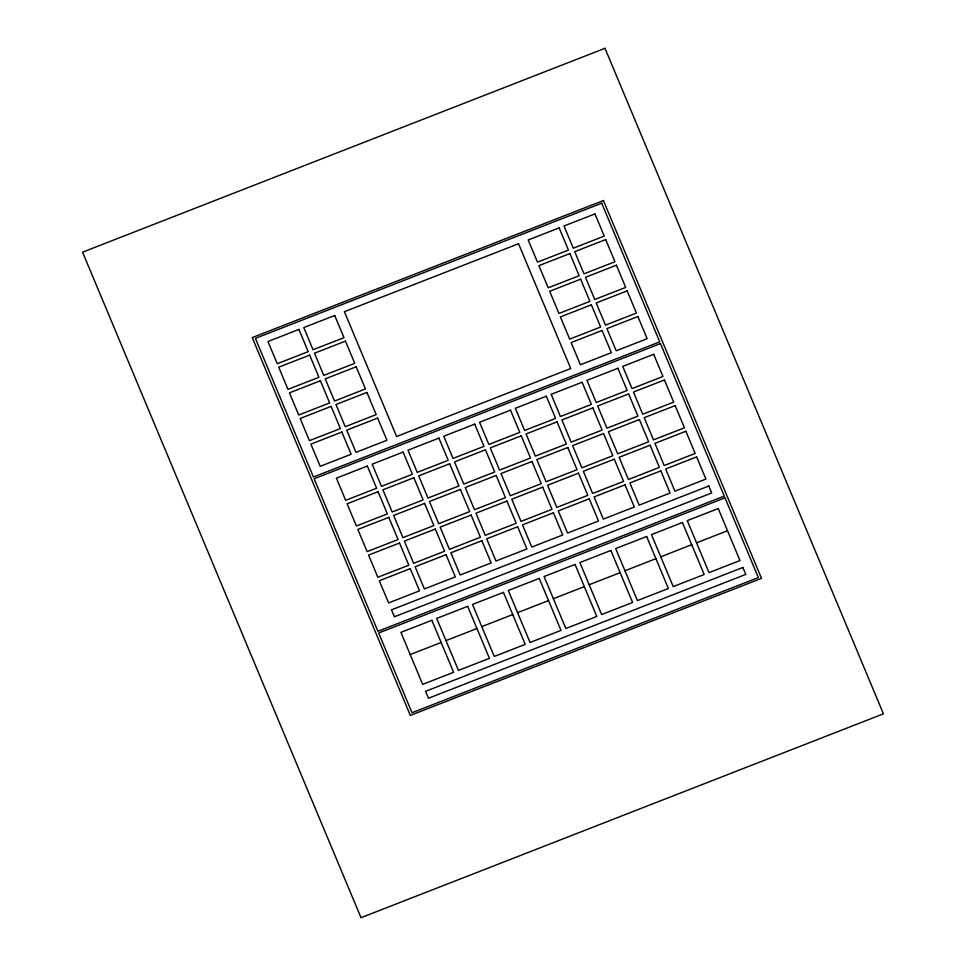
<?xml version="1.0" encoding="UTF-8"?>
<svg xmlns="http://www.w3.org/2000/svg" width="966" height="966" viewBox="0 0 966 966"><rect width="100%" height="100%" fill="white"/><g stroke="black" fill="none" stroke-linecap="round" stroke-linejoin="round"><path stroke-width="1.45" d="M410.2 654.574L441.148 642.487M445.99 640.603L476.95 628.528M481.78 626.632L512.741 614.557M517.583 612.661L548.531 600.586M553.373 598.691L584.333 586.616M589.163 584.732L620.124 572.645M624.966 570.761L655.926 558.674M660.756 556.79L691.716 544.703M696.546 542.82L727.507 530.745M604.982 48.3L82.569 252.174L361.018 917.7L883.431 713.826L604.982 48.3M603.424 200.53L252.247 337.581L410.333 715.408L761.498 578.356L603.424 200.53M601.733 203.21L255.398 338.378L313.407 477.023L659.742 341.867L601.733 203.21M298.929 329.442L267.968 341.529L277.254 363.711L308.214 351.636L298.929 329.442M334.719 315.484L303.771 327.559L313.044 349.74L344.005 337.665L334.719 315.484M518.537 243.746L344.391 311.704L396.603 436.487L570.737 368.529L518.537 243.746M559.169 227.891L528.209 239.966L537.482 262.16L568.443 250.073L559.169 227.891M594.959 213.921L563.999 225.996L573.285 248.19L604.245 236.102L594.959 213.921M309.663 355.102L278.703 367.177L287.989 389.358L318.937 377.283L309.663 355.102M345.454 341.131L314.493 353.206L323.779 375.4L354.739 363.313L345.454 341.131M569.892 253.539L538.943 265.626L548.217 287.808L579.177 275.721L569.892 253.539M605.694 239.568L574.734 251.655L584.019 273.837L614.968 261.75L605.694 239.568M320.386 380.749L289.438 392.836L298.711 415.018L329.672 402.931L320.386 380.749M356.188 366.778L325.228 378.865L334.514 401.047L365.462 388.96L356.188 366.778M580.626 279.186L549.666 291.273L558.952 313.455L589.912 301.38L580.626 279.186M616.417 265.215L585.468 277.302L594.742 299.484L625.702 287.409L616.417 265.215M331.121 406.396L300.16 418.483L309.446 440.665L340.406 428.578L331.121 406.396M366.923 392.425L335.963 404.512L345.236 426.694L376.197 414.619L366.923 392.425M591.361 304.845L560.401 316.92L569.686 339.102L600.647 327.027L591.361 304.845M627.151 290.875L596.191 302.95L605.477 325.131L636.437 313.056L627.151 290.875M341.855 432.056L310.895 444.131L320.181 466.312L351.141 454.237L341.855 432.056M377.646 418.085L346.697 430.16L355.971 452.342L386.931 440.267L377.646 418.085M602.096 330.493L571.135 342.568L580.409 364.762L611.369 352.675L602.096 330.493M637.886 316.522L606.926 328.609L616.211 350.791L647.172 338.704L637.886 316.522M660.466 343.594L314.131 478.762L377.935 631.269L724.283 496.113L660.466 343.594M367.334 466.059L336.385 478.134L345.659 500.328L376.619 488.241L367.334 466.059M403.136 452.088L372.176 464.175L381.461 486.357L412.41 474.27L403.136 452.088M438.926 438.117L407.966 450.204L417.252 472.386L448.212 460.299L438.926 438.117M474.717 424.146L443.768 436.234L453.042 458.415L484.002 446.34L474.717 424.146M510.519 410.176L479.559 422.263L488.844 444.445L519.793 432.37L510.519 410.176M546.309 396.217L515.349 408.292L524.635 430.474L555.595 418.399L546.309 396.217M582.1 382.246L551.151 394.321L560.425 416.503L591.385 404.428L582.1 382.246M617.902 368.275L586.942 380.35L596.227 402.544L627.175 390.457L617.902 368.275M653.692 354.305L622.732 366.392L632.018 388.574L662.978 376.486L653.692 354.305M378.068 491.706L347.108 503.793L356.394 525.975L387.354 513.888L378.068 491.706M413.859 477.735L382.91 489.822L392.184 512.004L423.144 499.917L413.859 477.735M449.661 463.765L418.701 475.852L427.986 498.033L458.935 485.958L449.661 463.765M485.451 449.806L454.491 461.881L463.777 484.063L494.737 471.988L485.451 449.806M521.242 435.835L490.293 447.91L499.567 470.092L530.527 458.017L521.242 435.835M557.044 421.864L526.084 433.939L535.369 456.133L566.317 444.046L557.044 421.864M592.834 407.894L561.874 419.981L571.16 442.162L602.12 430.075L592.834 407.894M628.625 393.923L597.676 406.01L606.95 428.192L637.91 416.105L628.625 393.923M664.427 379.952L633.467 392.039L642.752 414.221L673.7 402.134L664.427 379.952M388.803 517.353L357.843 529.44L367.128 551.622L398.077 539.547L388.803 517.353M424.593 503.395L393.633 515.47L402.919 537.651L433.879 525.576L424.593 503.395M460.384 489.424L429.435 501.499L438.709 523.681L469.669 511.606L460.384 489.424M496.186 475.453L465.226 487.528L474.511 509.722L505.46 497.635L496.186 475.453M531.976 461.482L501.016 473.569L510.302 495.751L541.262 483.664L531.976 461.482M567.779 447.512L536.818 459.599L546.092 481.78L577.052 469.693L567.779 447.512M603.569 433.541L572.609 445.628L581.894 467.81L612.855 455.723L603.569 433.541M639.359 419.57L608.399 431.657L617.685 453.839L648.645 441.764L639.359 419.57M675.162 405.611L644.201 417.686L653.475 439.868L684.435 427.793L675.162 405.611M399.538 543.013L368.577 555.088L377.851 577.27L408.811 565.195L399.538 543.013M435.328 529.042L404.368 541.117L413.653 563.311L444.614 551.224L435.328 529.042M471.118 515.071L440.158 527.146L449.444 549.34L480.404 537.253L471.118 515.071M506.921 501.1L475.96 513.188L485.234 535.369L516.194 523.282L506.921 501.1M542.711 487.13L511.751 499.217L521.036 521.399L551.997 509.311L542.711 487.13M578.501 473.159L547.553 485.246L556.827 507.428L587.787 495.353L578.501 473.159M614.304 459.2L583.343 471.275L592.629 493.457L623.577 481.382L614.304 459.2M650.094 445.229L619.134 457.304L628.419 479.486L659.38 467.411L650.094 445.229M685.884 431.259L654.936 443.334L664.21 465.527L695.17 453.44L685.884 431.259M410.26 568.66L379.312 580.735L388.586 602.929L419.546 590.842L410.26 568.66M446.063 554.689L415.102 566.776L424.388 588.958L455.336 576.871L446.063 554.689M481.853 540.719L450.893 552.806L460.178 574.987L491.139 562.9L481.853 540.719M517.643 526.748L486.695 538.835L495.969 561.017L526.929 548.942L517.643 526.748M553.446 512.789L522.485 524.864L531.771 547.046L562.719 534.971L553.446 512.789M589.236 498.818L558.276 510.893L567.561 533.075L598.522 521L589.236 498.818M625.026 484.847L594.078 496.922L603.352 519.116L634.312 507.029L625.026 484.847M660.829 470.877L629.868 482.952L639.154 505.146L670.102 493.058L660.829 470.877M696.619 456.906L665.659 468.993L674.944 491.175L705.904 479.088L696.619 456.906M708.803 486.019L391.484 609.86L394.394 616.791L711.701 492.962L708.803 486.019M725.007 497.852L378.66 633.008L412.023 712.727L758.358 577.571L725.007 497.852M431.874 620.305L400.914 632.392L422.673 684.387L453.622 672.3L431.874 620.305M467.665 606.334L436.704 618.421L458.464 670.416L489.424 658.329L467.665 606.334M503.455 592.363L472.507 604.45L494.254 656.445L525.214 644.358L503.455 592.363M539.257 578.405L508.297 590.48L530.056 642.475L561.005 630.4L539.257 578.405M575.048 564.434L544.087 576.509L565.847 628.504L596.807 616.429L575.048 564.434M610.85 550.463L579.89 562.538L601.637 614.533L632.597 602.458L610.85 550.463M646.64 536.492L615.68 548.579L637.439 600.574L668.387 588.487L646.64 536.492M682.431 522.521L651.47 534.609L673.23 586.604L704.19 574.516L682.431 522.521M718.233 508.551L687.273 520.638L709.02 572.633L739.98 560.546L718.233 508.551M742.878 567.477L425.571 691.318L428.469 698.249L745.788 574.42L742.878 567.477"/></g></svg>
